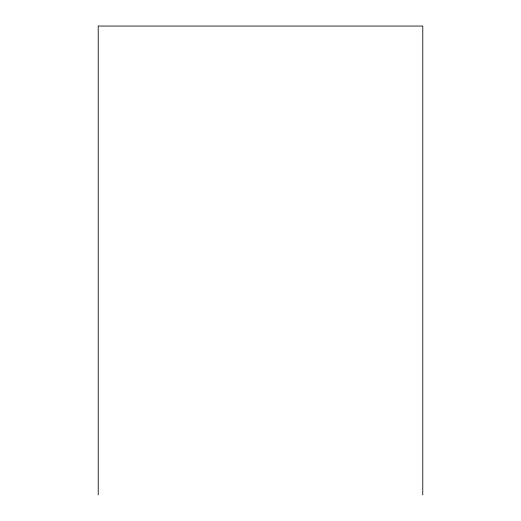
<?xml version="1.0" encoding="UTF-8"?>
<svg xmlns="http://www.w3.org/2000/svg" width="521" height="521" viewBox="0 0 521 521"><rect width="100%" height="100%" fill="white"/><g stroke="black" fill="none" stroke-linecap="round" stroke-linejoin="round"><path stroke-width="0.78" d="M422.778 494.95L422.778 26.05L98.222 26.05L98.222 494.95"/></g></svg>
